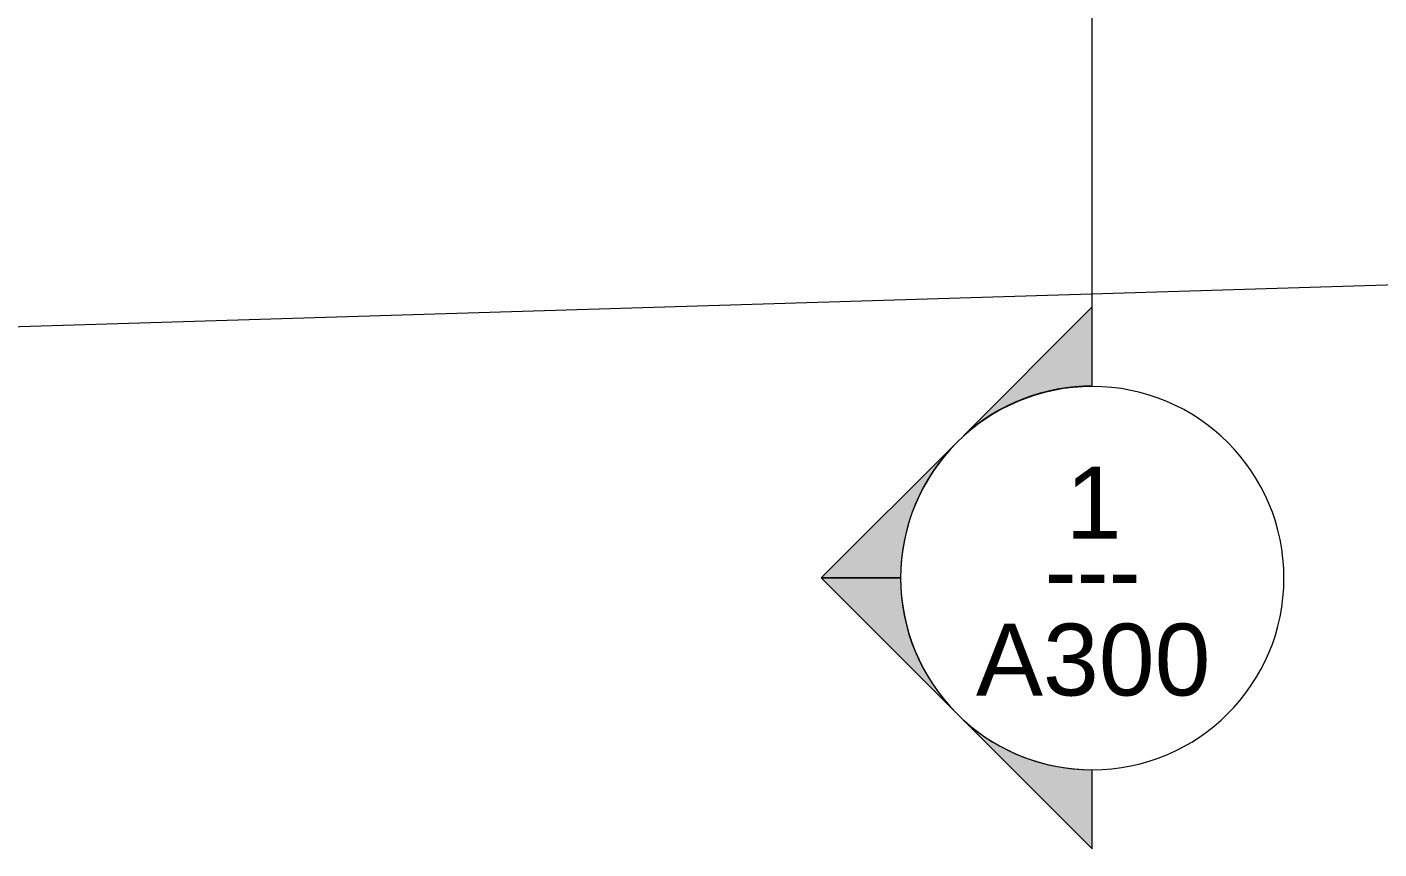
# Model space of a CAD drawing. Header units: inches. Extents: x -4501 to -113, y 9396 to 12816.
# Drawn here: x -2951.6 to -2613, y 9557.7 to 9763.6 of the extents above; entities that cross this region are included whole.
import ezdxf

# ---------------------------------------------------------------- set-up
doc = ezdxf.new("R2010")
doc.units = ezdxf.units.IN
doc.header["$MEASUREMENT"] = 0
for name, color, linetype, lineweight in [('A-ANNO-DIMS', 211, 'Continuous', 9), ('A-ANNO-DIMS-192', 211, 'Continuous', 9), ('G-ANNO-SYMB', 111, 'Continuous', 9)]:
    doc.layers.add(name, color=color, linetype=linetype, lineweight=lineweight)
doc.styles.add('Arial', font='arial.ttf', dxfattribs={"height": 18})
doc.styles.add('Century Gothic', font='ufonts.com_century-gothic.ttf', dxfattribs={"height": 18})
doc.dimstyles.new('OD__1_8__Tol__', dxfattribs={"dimscale": 12, "dimtxt": 18.795029, "dimasz": 2, "dimexe": 1.5, "dimexo": 1, "dimgap": 0.25, "dimtad": 1, "dimdec": 3, "dimrnd": 0.125, "dimzin": 3, "dimdsep": 46, "dimlunit": 4, "dimtxsty": 'Century Gothic', "dimblk1": 'OBLIQUE', "dimblk2": 'OBLIQUE', "dimsah": 1, "dimcen": 0.09, "dimdle": 1.5, "dimazin": 0, "dimtfac": 1, "dimtdec": 4, "dimtix": 1, "dimtmove": 0, "dimatfit": 3, "dimfxl": 1, "dimtvp": 1, "dimtfill": 1, "dimfrac": 2, "dimtolj": 1, "dimtzin": 0, "dimarcsym": 2})

# ---------------------------------------------------------------- blocks, each defined once
blk = doc.blocks.new('Section - Section Head - Filled-22785-FLOOR PLAN - 1ST FLOOR')
at = {"layer": 'G-ANNO-SYMB'}
h = blk.add_hatch(color=256, dxfattribs=at)
edge = h.paths.add_edge_path(flags=0)
edge.add_line((-0.4268, 0.1768), (-0.25, 0.3536))
edge.add_line((-0.25, 0.3536), (-0.25, 0.25))
edge.add_arc((-0.25, 0), 0.25, 90, 135)
h = blk.add_hatch(color=256, dxfattribs=at)
edge = h.paths.add_edge_path(flags=0)
edge.add_arc((-0.25, 0), 0.25, 45, 90)
edge.add_line((-0.25, 0.25), (-0.25, 0.3536))
edge.add_line((-0.25, 0.3536), (-0.0732, 0.1768))
h = blk.add_hatch(color=256, dxfattribs=at)
edge = h.paths.add_edge_path(flags=0)
edge.add_arc((-0.25, 0), 0.2503, 137.9216, 180)
edge.add_line((-0.5003, 0), (-0.6036, 0))
edge.add_line((-0.6036, 0), (-0.4358, 0.1678))
h = blk.add_hatch(color=256, dxfattribs=at)
edge = h.paths.add_edge_path(flags=0)
edge.add_line((-0.0642, 0.1678), (0.1036, 0))
edge.add_line((0.1036, 0), (0.0003, 0))
edge.add_arc((-0.25, 0), 0.2503, 0, 42.0784)
for p, q in [((-0.25, 0.3536), (-0.4268, 0.1768)), ((-0.25, 0.25), (-0.25, 0.3536)), ((-0.0732, 0.1768), (-0.25, 0.3536)), ((-0.25, 0.3536), (-0.25, 0.25)), ((-0.4358, 0.1678), (-0.6036, 0)), ((0.1036, 0), (-0.0642, 0.1678)), ((-0.6036, 0), (-0.5003, 0)), ((0.0003, 0), (0.1036, 0))]:
    blk.add_line(p, q, dxfattribs=at)
for centre, radius, start, end in [((-0.2503, 0), 0.25, 360, 180), ((-0.25, 0), 0.25, 90, 135), ((-0.25, 0), 0.25, 45, 90), ((-0.25, 0), 0.2503, 137.9216, 180), ((-0.25, 0), 0.2503, 0, 42.0784), ((-0.2503, 0), 0.25, 180, 360)]:
    blk.add_arc(centre, radius, start, end, dxfattribs=at)
blk = doc.blocks.new('DIMBLOCK23-FLOOR PLAN - 1ST FLOOR')
at = {"layer": 'A-ANNO-DIMS-192'}
for p, q in [((-590.47, 9859.69), (-586.9, 9742.8)), ((-587.45, 9760.79), (-590.47, 9859.69)), ((-4001.19, 9656.54), (-569.45, 9761.34)), ((-3986.22, 9755.99), (-3982.65, 9639.1)), ((-3983.19, 9657.09), (-3986.22, 9755.99))]:
    blk.add_line(p, q, dxfattribs=at)
at = {"layer": 'A-ANNO-DIMS-192', "lineweight": 50}
for p, q in [((-587.45, 9760.79), (-575.82, 9773.15)), ((-587.45, 9760.79), (-599.07, 9748.43)), ((-3983.19, 9657.09), (-3971.57, 9669.45)), ((-3983.19, 9657.09), (-3994.82, 9644.73))]:
    blk.add_line(p, q, dxfattribs=at)
at = {"layer": 'A-ANNO-DIMS-192', "color": 0, "insert": (-2354.55, 9732.91), "char_height": 18, "width": 164.3223, "attachment_point": 1, "rotation": 1.7492, "line_spacing_factor": 0.984502, "style": 'Century Gothic', "bg_fill": 3, "box_fill_scale": 1.25, "bg_fill_color": 256, "bg_fill_true_color": 13158600, "bg_fill_transparency": 0}
blk.add_mtext('283\' - 1 3/8"', dxfattribs=at)
blk = doc.blocks.new('_Oblique')
at = {"color": 0, "linetype": 'ByBlock', "lineweight": -2}
blk.add_line((-0.5, -0.5), (0.5, 0.5), dxfattribs=at)

msp = doc.modelspace()

# ---------------------------------------------------------------- linework, layer by layer
at = {"layer": 'G-ANNO-SYMB'}
msp.add_line((-2684.8385, 9673.6146), (-2684.8385, 12335.5335), dxfattribs=at)

# ---------------------------------------------------------------- block references
at = {"layer": 'G-ANNO-SYMB', "xscale": 191.9999999999999, "yscale": 191.9999999999999, "zscale": 191.9999999999999, "rotation": 90}
msp.add_blockref('Section - Section Head - Filled-22785-FLOOR PLAN - 1ST FLOOR', (-2684.8385, 9673.6146), dxfattribs=at)

# ---------------------------------------------------------------- texts
at = {"layer": 'G-ANNO-SYMB', "char_height": 18, "attachment_point": 1}
for s, insert, width, style in [('1', (-2691.4805, 9653.4318), 16.968, 'Arial'), ('---', (-2696.7831, 9636.4185), 30.906, 'Century Gothic'), ('A300', (-2713.9687, 9614.1593), 71.508, 'Arial')]:
    msp.add_mtext(s, dxfattribs=dict(at, insert=insert, width=width, style=style))

# ---------------------------------------------------------------- next in the draw order: dimensions: what is measured, and where the dimension line sits
at = {"layer": 'A-ANNO-DIMS'}
dim = msp.add_linear_dim(base=(-587.44642, 9760.79423), p1=(-3986.5813, 9767.98284), p2=(-590.83289, 9871.68498), angle=1.749202, dimstyle='OD__1_8__Tol__', override={"dimpost": '<>', "dimfxl": 3397.331518}, dxfattribs=at)
dim.commit()
dim.dimension.update_dxf_attribs({"geometry": 'DIMBLOCK23-FLOOR PLAN - 1ST FLOOR', "text_midpoint": (-2285.73118, 9722.38693)})

doc.saveas('drawing.dxf')
